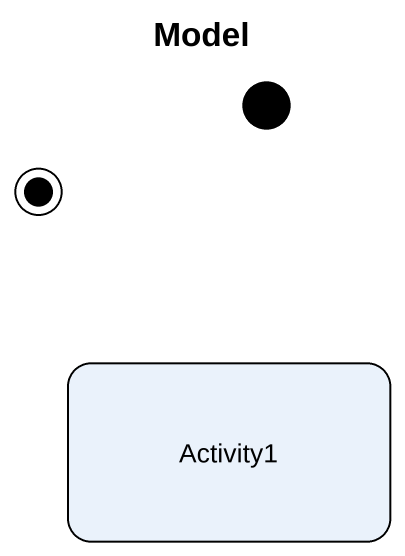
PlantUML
@startuml
title Model
hide empty description
state initial1 <<start>>
state final1 <<end>>
state Activity1
@enduml
